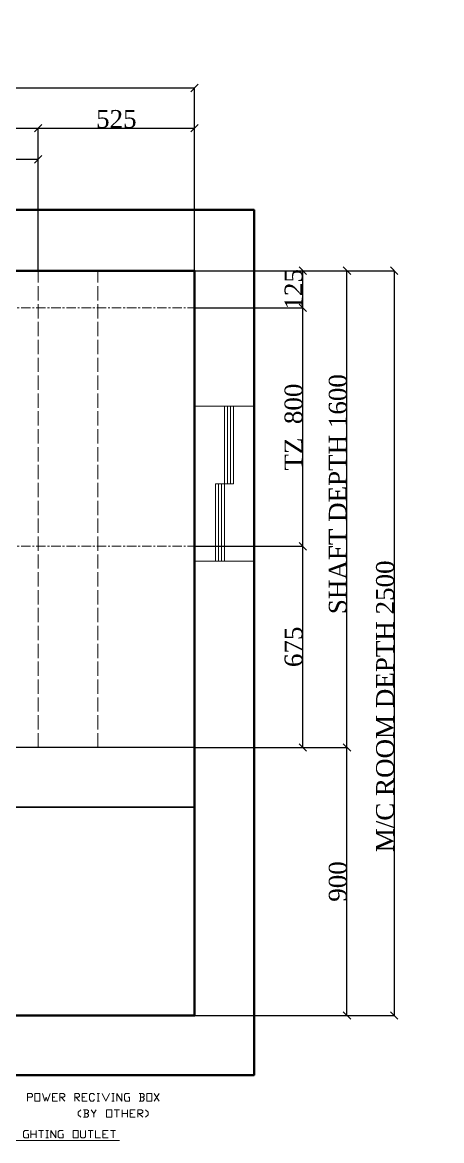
# Model space of a CAD drawing. Header units: millimetres. Extents: x -204 to 3901, y -537 to 3220.
# Drawn here: x 2493 to 3901, y -533 to 3220 of the extents above; entities that cross this region are included whole.
import ezdxf

# ---------------------------------------------------------------- set-up
doc = ezdxf.new("R2010")
doc.units = ezdxf.units.MM
doc.linetypes.add('ACAD_ISO02W100', pattern=[15, 12, -3])
doc.linetypes.add('CENTER', pattern=[50.8, 31.75, -6.35, 6.35, -6.35])
for name, color, linetype, lineweight in [('Car', 3, 'Continuous', 18), ('CL', 2, 'CENTER', 0), ('DL', 8, 'ACAD_ISO02W100', 0), ('Wall', 1, 'Continuous', 50)]:
    doc.layers.add(name, color=color, linetype=linetype, lineweight=lineweight)
doc.styles.add('nassar2', font='cent.shx', dxfattribs={"height": 60})
doc.dimstyles.new('Nassar2', dxfattribs={"dimtxt": 35, "dimasz": 25, "dimexe": 1.25, "dimexo": 0.625, "dimtad": 1, "dimtxsty": 'nassar2', "dimblk": 'OBLIQUE', "dimcen": 2.5, "dimadec": 0, "dimazin": 0, "dimtfac": 1, "dimtmove": 0, "dimatfit": 3, "dimldrblk": 'OBLIQUE', "dimfxl": 1, "dimarcsym": 0})

# ---------------------------------------------------------------- blocks, each defined once
blk = doc.blocks.new('_Oblique')
at = {"color": 0, "linetype": 'ByBlock', "lineweight": -2}
blk.add_line((-0.5, -0.5), (0.5, 0.5), dxfattribs=at)
blk = doc.blocks.new('*D25')
at = {"color": 0, "lineweight": -2, "transparency": 16777216}
for p, q in [((1821.4, 2702.5), (1821.4, 2762.2)), ((1821.4, 2760.9), (2546.4, 2760.9)), ((2546.4, 2591.3), (2546.4, 2762.2))]:
    blk.add_line(p, q, dxfattribs=at)
at = {"layer": 'Defpoints', "color": 0, "transparency": 16777216}
for p in [(2546.4, 2760.9), (1821.4, 2701.8), (2546.4, 2590.7)]:
    blk.add_point(p, dxfattribs=at)
at = {"color": 0, "lineweight": -2, "transparency": 16777216, "xscale": 25, "yscale": 25, "zscale": 25, "rotation": 180}
blk.add_blockref('_Oblique', (1821.4, 2760.9), dxfattribs=at)
at = {"color": 0, "lineweight": -2, "transparency": 16777216, "xscale": 25, "yscale": 25, "zscale": 25}
blk.add_blockref('_Oblique', (2546.4, 2760.9), dxfattribs=at)
at = {"color": 0, "transparency": 16777216, "insert": (2183.9, 2791.5), "char_height": 60, "attachment_point": 5, "style": 'nassar2'}
blk.add_mtext('725', dxfattribs=at)
blk = doc.blocks.new('*D17')
at = {"color": 0, "lineweight": -2, "transparency": 16777216}
for p, q in [((3072, 1462), (3436, 1462)), ((3434.8, 787), (3434.8, 1462)), ((3072, 787), (3436, 787))]:
    blk.add_line(p, q, dxfattribs=at)
at = {"layer": 'Defpoints', "color": 0, "transparency": 16777216}
for p in [(3071.4, 1462), (3434.8, 1462), (3071.4, 787)]:
    blk.add_point(p, dxfattribs=at)
at = {"color": 0, "lineweight": -2, "transparency": 16777216, "xscale": 25, "yscale": 25, "zscale": 25}
for p, rotation in [((3434.8, 1462), 90), ((3434.8, 787), 270)]:
    blk.add_blockref('_Oblique', p, dxfattribs=dict(at, rotation=rotation))
at = {"color": 0, "transparency": 16777216, "insert": (3404.1, 1124.5), "char_height": 60, "attachment_point": 5, "rotation": 90, "style": 'nassar2'}
blk.add_mtext('675', dxfattribs=at)
blk = doc.blocks.new('*D26')
at = {"color": 0, "lineweight": -2, "transparency": 16777216}
for p, q in [((3072, 2262), (3436, 2262)), ((3434.8, 1462), (3434.8, 2262)), ((3072, 1462), (3436, 1462))]:
    blk.add_line(p, q, dxfattribs=at)
at = {"layer": 'Defpoints', "color": 0, "transparency": 16777216}
for p in [(3071.4, 2262), (3434.8, 2262), (3071.4, 1462)]:
    blk.add_point(p, dxfattribs=at)
at = {"color": 0, "lineweight": -2, "transparency": 16777216, "xscale": 25, "yscale": 25, "zscale": 25}
for p, rotation in [((3434.8, 2262), 90), ((3434.8, 1462), 270)]:
    blk.add_blockref('_Oblique', p, dxfattribs=dict(at, rotation=rotation))
at = {"color": 0, "transparency": 16777216, "insert": (3404.1, 1862), "char_height": 60, "attachment_point": 5, "rotation": 90, "style": 'nassar2'}
blk.add_mtext('TZ  800', dxfattribs=at)
blk = doc.blocks.new('*D18')
at = {"color": 0, "lineweight": -2, "transparency": 16777216}
for p, q in [((3072, 2387), (3436, 2387)), ((3434.8, 2262), (3434.8, 2387)), ((3072, 2262), (3436, 2262))]:
    blk.add_line(p, q, dxfattribs=at)
at = {"layer": 'Defpoints', "color": 0, "transparency": 16777216}
for p in [(3071.4, 2387), (3434.8, 2387), (3071.4, 2262)]:
    blk.add_point(p, dxfattribs=at)
at = {"color": 0, "lineweight": -2, "transparency": 16777216, "xscale": 25, "yscale": 25, "zscale": 25}
for p, rotation in [((3434.8, 2387), 90), ((3434.8, 2262), 270)]:
    blk.add_blockref('_Oblique', p, dxfattribs=dict(at, rotation=rotation))
at = {"color": 0, "transparency": 16777216, "insert": (3404.1, 2324.5), "char_height": 60, "attachment_point": 5, "rotation": 90, "style": 'nassar2'}
blk.add_mtext('125', dxfattribs=at)
blk = doc.blocks.new('*D19')
at = {"color": 0, "lineweight": -2, "transparency": 16777216}
for p, q in [((3405.1, 787), (3584.5, 787)), ((3583.2, -113), (3583.2, 787)), ((3405.1, -113), (3584.5, -113))]:
    blk.add_line(p, q, dxfattribs=at)
at = {"layer": 'Defpoints', "color": 0, "transparency": 16777216}
for p in [(3404.5, 787), (3583.2, 787), (3404.5, -113)]:
    blk.add_point(p, dxfattribs=at)
at = {"color": 0, "lineweight": -2, "transparency": 16777216, "xscale": 25, "yscale": 25, "zscale": 25}
for p, rotation in [((3583.2, 787), 90), ((3583.2, -113), 270)]:
    blk.add_blockref('_Oblique', p, dxfattribs=dict(at, rotation=rotation))
at = {"color": 0, "transparency": 16777216, "insert": (3552.6, 337), "char_height": 60, "attachment_point": 5, "rotation": 90, "style": 'nassar2'}
blk.add_mtext('900', dxfattribs=at)
blk = doc.blocks.new('*D20')
at = {"color": 0, "lineweight": -2, "transparency": 16777216}
for p, q in [((3494.9, 2387), (3584.5, 2387)), ((3583.2, 787), (3583.2, 2387)), ((3494.9, 787), (3584.5, 787))]:
    blk.add_line(p, q, dxfattribs=at)
at = {"layer": 'Defpoints', "color": 0, "transparency": 16777216}
for p in [(3494.3, 2387), (3583.2, 2387), (3494.3, 787)]:
    blk.add_point(p, dxfattribs=at)
at = {"color": 0, "lineweight": -2, "transparency": 16777216, "xscale": 25, "yscale": 25, "zscale": 25}
for p, rotation in [((3583.2, 2387), 90), ((3583.2, 787), 270)]:
    blk.add_blockref('_Oblique', p, dxfattribs=dict(at, rotation=rotation))
at = {"color": 0, "transparency": 16777216, "insert": (3552.6, 1637), "char_height": 60, "attachment_point": 5, "rotation": 90, "style": 'nassar2'}
blk.add_mtext('SHAFT DEPTH 1600', dxfattribs=at)
blk = doc.blocks.new('*D27')
at = {"color": 0, "lineweight": -2, "transparency": 16777216}
for p, q in [((3072, 2387), (3743.2, 2387)), ((3741.9, 2387), (3741.9, -113)), ((3072, -113), (3743.2, -113))]:
    blk.add_line(p, q, dxfattribs=at)
at = {"layer": 'Defpoints', "color": 0, "transparency": 16777216}
for p in [(3071.4, 2387), (3071.4, -113), (3741.9, -113)]:
    blk.add_point(p, dxfattribs=at)
at = {"color": 0, "lineweight": -2, "transparency": 16777216, "xscale": 25, "yscale": 25, "zscale": 25}
for p, rotation in [((3741.9, 2387), 90), ((3741.9, -113), 270)]:
    blk.add_blockref('_Oblique', p, dxfattribs=dict(at, rotation=rotation))
at = {"color": 0, "transparency": 16777216, "insert": (3711.3, 924.9), "char_height": 60, "attachment_point": 5, "rotation": 90, "style": 'nassar2'}
blk.add_mtext('M/C ROOM DEPTH 2500', dxfattribs=at)
blk = doc.blocks.new('*D28')
at = {"color": 0, "lineweight": -2, "transparency": 16777216}
for p, q in [((571.4, 2387.6), (571.4, 3001.4)), ((3071.4, 3000.1), (571.4, 3000.1)), ((3071.4, 2387.6), (3071.4, 3001.4))]:
    blk.add_line(p, q, dxfattribs=at)
at = {"layer": 'Defpoints', "color": 0, "transparency": 16777216}
for p in [(571.4, 3000.1), (571.4, 2387), (3071.4, 2387)]:
    blk.add_point(p, dxfattribs=at)
at = {"color": 0, "lineweight": -2, "transparency": 16777216, "xscale": 25, "yscale": 25, "zscale": 25, "rotation": 180}
blk.add_blockref('_Oblique', (571.4, 3000.1), dxfattribs=at)
at = {"color": 0, "lineweight": -2, "transparency": 16777216, "xscale": 25, "yscale": 25, "zscale": 25}
blk.add_blockref('_Oblique', (3071.4, 3000.1), dxfattribs=at)
at = {"color": 0, "transparency": 16777216, "insert": (1821.4, 3030.8), "char_height": 60, "attachment_point": 5, "style": 'nassar2'}
blk.add_mtext('M/C ROOM WIDTH  2500', dxfattribs=at)
blk = doc.blocks.new('*D29')
at = {"color": 0, "lineweight": -2, "transparency": 16777216}
for p, q in [((1096.4, 2387.6), (1096.4, 2866.5)), ((1096.4, 2865.2), (2546.4, 2865.2)), ((2546.4, 2387.6), (2546.4, 2866.5))]:
    blk.add_line(p, q, dxfattribs=at)
at = {"layer": 'Defpoints', "color": 0, "transparency": 16777216}
for p in [(2546.4, 2865.2), (1096.4, 2387), (2546.4, 2387)]:
    blk.add_point(p, dxfattribs=at)
at = {"color": 0, "lineweight": -2, "transparency": 16777216, "xscale": 25, "yscale": 25, "zscale": 25, "rotation": 180}
blk.add_blockref('_Oblique', (1096.4, 2865.2), dxfattribs=at)
at = {"color": 0, "lineweight": -2, "transparency": 16777216, "xscale": 25, "yscale": 25, "zscale": 25}
blk.add_blockref('_Oblique', (2546.4, 2865.2), dxfattribs=at)
at = {"color": 0, "transparency": 16777216, "insert": (1821.4, 2895.8), "char_height": 60, "attachment_point": 5, "style": 'nassar2'}
blk.add_mtext('SHAFT WIDTH  1450', dxfattribs=at)
blk = doc.blocks.new('*D30')
at = {"color": 0, "lineweight": -2, "transparency": 16777216}
for p, q in [((2546.4, 2387.6), (2546.4, 2866.5)), ((2546.4, 2865.2), (3071.4, 2865.2)), ((3071.4, 2820.9), (3071.4, 2866.5))]:
    blk.add_line(p, q, dxfattribs=at)
at = {"layer": 'Defpoints', "color": 0, "transparency": 16777216}
for p in [(3071.4, 2865.2), (3071.4, 2820.3), (2546.4, 2387)]:
    blk.add_point(p, dxfattribs=at)
at = {"color": 0, "lineweight": -2, "transparency": 16777216, "xscale": 25, "yscale": 25, "zscale": 25, "rotation": 180}
blk.add_blockref('_Oblique', (2546.4, 2865.2), dxfattribs=at)
at = {"color": 0, "lineweight": -2, "transparency": 16777216, "xscale": 25, "yscale": 25, "zscale": 25}
blk.add_blockref('_Oblique', (3071.4, 2865.2), dxfattribs=at)
at = {"color": 0, "transparency": 16777216, "insert": (2808.9, 2895.8), "char_height": 60, "attachment_point": 5, "style": 'nassar2'}
blk.add_mtext('525', dxfattribs=at)

msp = doc.modelspace()

# ---------------------------------------------------------------- linework, layer by layer
msp.add_line((3271.359, 1910.465), (3271.359, 1932.262))
at = {"color": 7, "linetype": 'Continuous', "lineweight": 20}
for points in [[(3172.341, 1412.015), (3172.341, 1932.262)], [(3181.829, 1672.139), (3181.829, 1932.262)], [(3191.829, 1672.139), (3191.829, 1932.262)], [(3201.829, 1672.139), (3201.829, 1932.262)], [(3142.327, 1412.015), (3142.327, 1672.139)], [(3152.327, 1412.015), (3152.327, 1672.139), (3152.327, 1672.139)], [(3162.327, 1412.015), (3162.327, 1672.139)]]:
    msp.add_lwpolyline(points, dxfattribs=at)
for points in [[(3271.359, 1932.262), (3271.359, 1412.015)], [(3071.359, 787.015), (571.359, 787.015)], [(1356.052, 587.015), (3071.359, 587.015), (3071.359, 787.015), (2208.475, 787.015)], [(3071.359, 587.015), (571.359, 587.015)]]:
    msp.add_lwpolyline(points)
at = {"color": 7, "linetype": 'Continuous', "lineweight": 20, "true_color": 0x000007}
for points in [[(3142.327, 1672.139), (3201.829, 1672.139), (3201.829, 1672.139)], [(2510.896, -399.962), (2510.896, -374.681), (2523.537, -374.681), (2527.75, -378.894), (2527.75, -383.108), (2523.537, -387.321), (2510.896, -387.321)], [(2560.931, -374.681), (2569.358, -399.962), (2573.045, -387.321), (2577.785, -399.962), (2586.212, -374.681)], [(2594.113, -399.962), (2594.113, -374.681), (2610.967, -374.681)], [(2618.867, -399.962), (2618.867, -374.681), (2632.034, -374.681), (2635.721, -378.894), (2635.721, -383.108), (2632.034, -387.321), (2618.867, -387.321)], [(2669.429, -399.962), (2669.429, -374.681), (2681.543, -374.681), (2685.757, -378.894), (2685.757, -383.108), (2681.543, -387.321), (2669.429, -387.321)], [(2694.184, -399.962), (2694.184, -374.681), (2710.511, -374.681)], [(2735.792, -395.222), (2731.579, -399.962), (2723.152, -399.962), (2718.938, -395.222), (2718.938, -378.894), (2723.152, -374.681), (2731.579, -374.681), (2735.792, -378.894)], [(2744.219, -374.681), (2752.646, -374.681), (2752.646, -374.681)], [(2748.433, -374.681), (2748.433, -399.962), (2748.433, -399.962)], [(2761.073, -374.681), (2773.187, -399.962), (2785.828, -374.681)], [(2794.255, -374.681), (2802.155, -374.681), (2802.155, -374.681)], [(2798.468, -374.681), (2798.468, -399.962), (2798.468, -399.962)], [(2810.582, -399.962), (2810.582, -374.681), (2827.436, -399.962), (2827.436, -374.681)], [(2848.504, -387.321), (2852.717, -387.321), (2852.717, -399.962), (2840.077, -399.962), (2835.863, -395.222), (2835.863, -378.894), (2840.077, -374.681), (2852.717, -374.681)], [(2898.012, -387.321), (2902.752, -383.108), (2902.752, -378.894), (2898.012, -374.681), (2885.898, -374.681)], [(2890.112, -374.681), (2890.112, -399.962), (2890.112, -399.962)], [(2935.934, -399.962), (2952.261, -374.681), (2952.261, -374.681)], [(2935.934, -374.681), (2952.261, -399.962), (2952.261, -399.962)], [(2594.113, -387.321), (2602.54, -387.321), (2602.54, -387.321)], [(2594.113, -399.962), (2610.967, -399.962), (2610.967, -399.962)], [(2623.607, -387.321), (2635.721, -399.962), (2635.721, -399.962)], [(2673.116, -387.321), (2685.757, -399.962), (2685.757, -399.962)], [(2694.184, -387.321), (2702.611, -387.321), (2702.611, -387.321)], [(2694.184, -399.962), (2710.511, -399.962), (2710.511, -399.962)], [(2744.219, -399.962), (2752.646, -399.962), (2752.646, -399.962)], [(2794.255, -399.962), (2802.155, -399.962), (2802.155, -399.962)], [(2885.898, -399.962), (2898.012, -399.962), (2902.752, -395.222), (2902.752, -391.535), (2898.012, -387.321), (2890.112, -387.321)], [(2689.444, -428.93), (2680.49, -437.357), (2680.49, -445.784), (2689.444, -454.211)], [(2711.038, -441.57), (2715.251, -437.357), (2715.251, -433.143), (2711.038, -428.93), (2698.397, -428.93)], [(2698.397, -454.211), (2711.038, -454.211), (2715.251, -449.997), (2715.251, -445.784), (2711.038, -441.57), (2702.611, -441.57)], [(2702.611, -428.93), (2702.611, -454.211), (2702.611, -454.211)], [(2724.205, -428.93), (2733.159, -441.57), (2733.159, -454.211)], [(2733.159, -441.57), (2741.586, -428.93), (2741.586, -428.93)], [(2802.155, -428.93), (2820.062, -428.93), (2820.062, -428.93)], [(2811.109, -428.93), (2811.109, -454.211), (2811.109, -454.211)], [(2828.489, -454.211), (2828.489, -428.93), (2828.489, -428.93)], [(2828.489, -441.57), (2845.87, -441.57), (2845.87, -441.57)], [(2845.87, -428.93), (2845.87, -454.211), (2845.87, -454.211)], [(2854.824, -454.211), (2854.824, -428.93), (2872.205, -428.93)], [(2854.824, -441.57), (2863.251, -441.57), (2863.251, -441.57)], [(2881.158, -454.211), (2881.158, -428.93), (2893.799, -428.93), (2898.012, -433.143), (2898.012, -437.357), (2893.799, -441.57), (2881.158, -441.57)], [(2884.845, -441.57), (2898.012, -454.211), (2898.012, -454.211)], [(2906.966, -428.93), (2915.92, -437.357), (2915.92, -445.784), (2906.966, -454.211)], [(2854.824, -454.211), (2872.205, -454.211), (2872.205, -454.211)], [(2510.248, -511.149), (2513.935, -511.149), (2513.935, -523.789), (2501.821, -523.789), (2497.608, -519.576), (2497.608, -503.248), (2501.821, -499.035), (2513.935, -499.035)], [(2522.362, -523.789), (2522.362, -499.035), (2522.362, -499.035)], [(2522.362, -511.149), (2539.216, -511.149), (2539.216, -511.149)], [(2539.216, -499.035), (2539.216, -523.789), (2539.216, -523.789)], [(2547.643, -499.035), (2563.97, -499.035), (2563.97, -499.035)], [(2556.07, -499.035), (2556.07, -523.789), (2556.07, -523.789)], [(2572.397, -499.035), (2580.824, -499.035), (2580.824, -499.035)], [(2572.397, -523.789), (2580.824, -523.789), (2580.824, -523.789)], [(2576.611, -499.035), (2576.611, -523.789), (2576.611, -523.789)], [(2589.251, -523.789), (2589.251, -499.035), (2605.579, -523.789), (2605.579, -499.035)], [(2626.646, -511.149), (2630.86, -511.149), (2630.86, -523.789), (2618.219, -523.789), (2614.006, -519.576), (2614.006, -503.248), (2618.219, -499.035), (2630.86, -499.035)], [(2688.796, -499.035), (2688.796, -519.576), (2693.536, -523.789), (2701.436, -523.789), (2705.65, -519.576), (2705.65, -499.035)], [(2714.077, -499.035), (2730.931, -499.035), (2730.931, -499.035)], [(2722.504, -499.035), (2722.504, -523.789), (2722.504, -523.789)], [(2738.831, -499.035), (2738.831, -523.789), (2755.685, -523.789)], [(2764.112, -523.789), (2764.112, -499.035), (2780.966, -499.035)], [(2764.112, -511.149), (2772.539, -511.149), (2772.539, -511.149)], [(2764.112, -523.789), (2780.966, -523.789), (2780.966, -523.789)], [(2789.393, -499.035), (2805.721, -499.035), (2805.721, -499.035)], [(2797.82, -499.035), (2797.82, -523.789), (2797.82, -523.789)], [(2445.992, -532.743), (2819.414, -532.743), (2819.414, -532.743)]]:
    msp.add_lwpolyline(points, dxfattribs=at)
for points in [[(2535.65, -399.962), (2535.65, -374.681), (2552.504, -374.681), (2552.504, -399.962)], [(2911.18, -399.962), (2911.18, -374.681), (2927.507, -374.681), (2927.507, -399.962)], [(2776.347, -454.211), (2776.347, -428.93), (2793.728, -428.93), (2793.728, -454.211)], [(2664.041, -523.789), (2664.041, -499.035), (2680.369, -499.035), (2680.369, -523.789)]]:
    msp.add_lwpolyline(points, close=True, dxfattribs=at)
at = {"layer": 'Car'}
for p, q in [((3271.359, 1932.262), (3071.359, 1932.262)), ((3271.359, 1412.015), (3071.359, 1412.015))]:
    msp.add_line(p, q, dxfattribs=at)
at = {"layer": 'CL'}
for p, q in [((-203.507, 2262.015), (3071.359, 2262.015)), ((-203.507, 1462.015), (3071.359, 1462.015))]:
    msp.add_line(p, q, dxfattribs=at)
at = {"layer": 'DL', "ltscale": 4}
for p, q in [((2546.359, 787.015), (2546.359, 2387.015)), ((2746.359, 787.015), (2746.359, 2387.015))]:
    msp.add_line(p, q, dxfattribs=at)
at = {"layer": 'Wall'}
msp.add_line((2221.379, -312.985), (3071.359, -312.985), dxfattribs=at)
for points in [[(3071.359, -312.985), (3271.359, -312.985), (3271.359, 2590.717), (371.359, 2590.717), (371.359, -312.985), (1321.359, -312.985)], [(2221.379, -112.985), (3071.359, -112.985), (3071.359, 2387.015), (571.359, 2387.015), (571.359, -112.985), (1321.359, -112.985)]]:
    msp.add_lwpolyline(points, dxfattribs=at)

# ---------------------------------------------------------------- dimensions: what is measured, and where the dimension line sits
for base, p1, p2, text, picture, middle in [((571.359, 3000.143), (3071.359, 2387.015), (571.359, 2387.015), 'M/C ROOM WIDTH  <>', '*D28', (1821.359, 3030.768)), ((2546.359, 2865.208), (1096.359, 2387.015), (2546.359, 2387.015), 'SHAFT WIDTH  <>', '*D29', (1821.359, 2895.833))]:
    dim = msp.add_linear_dim(base=base, p1=p1, p2=p2, text=text, dimstyle='Nassar2')
    dim.commit()
    dim.dimension.update_dxf_attribs({"geometry": picture, "text_midpoint": middle})
for base, p1, p2, picture, middle in [((3071.359, 2865.208), (2546.359, 2387.015), (3071.359, 2820.283), '*D30', (2808.859, 2895.833)), ((2546.359, 2760.924), (1821.359, 2701.85), (2546.359, 2590.717), '*D25', (2183.859, 2791.549))]:
    dim = msp.add_linear_dim(base=base, p1=p1, p2=p2, dimstyle='Nassar2')
    dim.commit()
    dim.dimension.update_dxf_attribs({"geometry": picture, "text_midpoint": middle})
for base, p1, p2, picture, middle in [((3434.75, 2387.015), (3071.359, 2262.015), (3071.356, 2387.015), '*D18', (3404.125, 2324.515)), ((3434.75, 1462.015), (3071.359, 787.015), (3071.359, 1462.015), '*D17', (3404.125, 1124.515)), ((3583.247, 787.015), (3404.464, -112.985), (3404.464, 787.015), '*D19', (3552.622, 337.015))]:
    dim = msp.add_linear_dim(base=base, p1=p1, p2=p2, angle=90, dimstyle='Nassar2')
    dim.commit()
    dim.dimension.update_dxf_attribs({"geometry": picture, "text_midpoint": middle})
for base, p1, p2, text, picture, middle in [((3741.931, -112.985), (3071.356, 2387.015), (3071.359, -112.985), 'M/C ROOM DEPTH <>', '*D27', (3741.931, 924.916)), ((3583.247, 2387.015), (3494.271, 787.015), (3494.271, 2387.015), 'SHAFT DEPTH <>', '*D20', (3583.247, 1637.015))]:
    dim = msp.add_linear_dim(base=base, p1=p1, p2=p2, angle=90, text=text, dimstyle='Nassar2')
    dim.commit()
    dim.dimension.update_dxf_attribs({"geometry": picture, "text_midpoint": middle, "dimtype": 160})
dim = msp.add_linear_dim(base=(3434.75, 2262.015), p1=(3071.359, 1462.015), p2=(3071.359, 2262.015), angle=90, text='TZ  <>', dimstyle='Nassar2')
dim.commit()
dim.dimension.update_dxf_attribs({"geometry": '*D26', "text_midpoint": (3404.125, 1862.015)})

doc.saveas('drawing.dxf')
